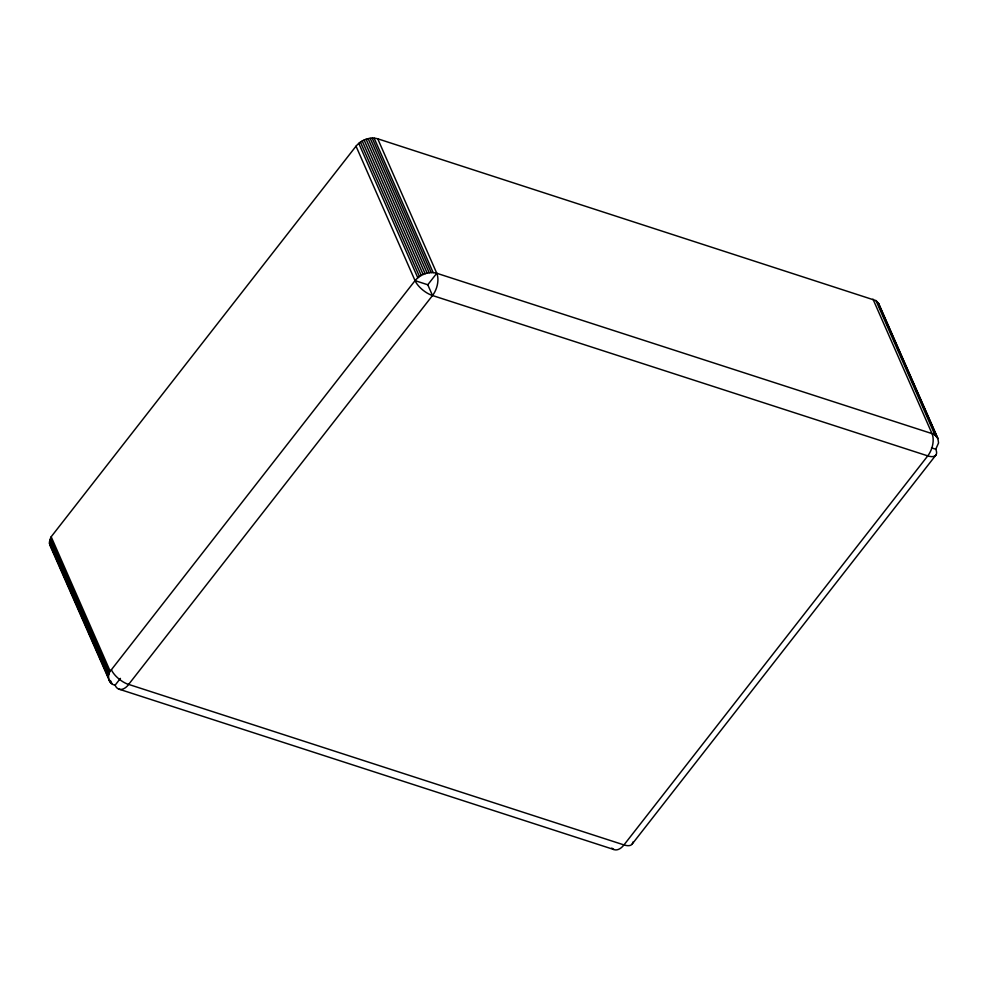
<?xml version="1.0" encoding="UTF-8"?>
<svg xmlns="http://www.w3.org/2000/svg" width="988" height="988" viewBox="0 0 988 988"><rect width="100%" height="100%" fill="white"/><g stroke="black" fill="none" stroke-linecap="round" stroke-linejoin="round"><path stroke-width="1.48" d="M51.796 548.402L49.4 543.079L51.178 536.768L356.026 146.175C361.114 139.975 369.87 136.579 377.725 138.789L875.973 300.599L878.875 304.02L937.908 438.499L938.551 442.933L935.76 449.231A16.277 7.212 38 0 1 927.757 455.876L623.971 844.925A16.277 9.275 -72.1 0 1 611.794 848.062M377.725 138.789L436.758 273.268A16.277 9.275 -72.1 0 1 432.509 295.523L127.477 685.894A16.141 9.188 -72.1 0 1 115.09 685.227C107.964 683.906 106.445 674.359 111.385 669.74L415.046 280.641C420.147 274.454 428.903 271.058 436.758 273.268L932.017 433.609L935.006 435.066L937.908 438.499M115.09 685.227L120.437 678.385M872.984 299.129L932.017 433.609A16.277 9.275 -72.1 0 1 927.757 455.876L432.509 295.523L427.779 284.766L436.758 273.268M632.221 843.987L936.007 454.937M356.026 146.175L415.046 280.641L427.779 284.766M931.523 447.86L935.76 449.231M118.634 689.031L613.832 849.507M878.147 302.736L937.773 438.499M877.171 301.587L936.76 437.178M875.973 300.599L935.006 435.066M374.131 138.11L433.164 272.589M372.18 138.085L431.213 272.565M370.167 138.271L429.2 272.75M368.129 138.653L427.162 273.133M366.103 139.246L425.136 273.725M364.115 140.024L423.148 274.491M362.213 140.975L421.246 275.442M360.422 142.087L419.455 276.554M358.78 143.334L417.813 277.813M51.178 536.768L110.199 671.247M50.351 538.349L109.372 672.828M49.77 539.942L108.803 674.421M110.804 681.065L112.027 683.869M49.449 541.535L108.482 676.014M49.4 543.079L108.433 677.558M109.594 680.077L110.829 682.881M49.61 544.573L109.853 681.72M878.875 304.02L879.567 306.91M432.509 295.523A16.277 7.212 38 0 1 415.046 280.641M111.385 669.74A16.141 7.151 38 0 0 126.995 683.869L623.971 844.925A16.277 7.212 38 0 0 632.814 842.097"/></g></svg>
